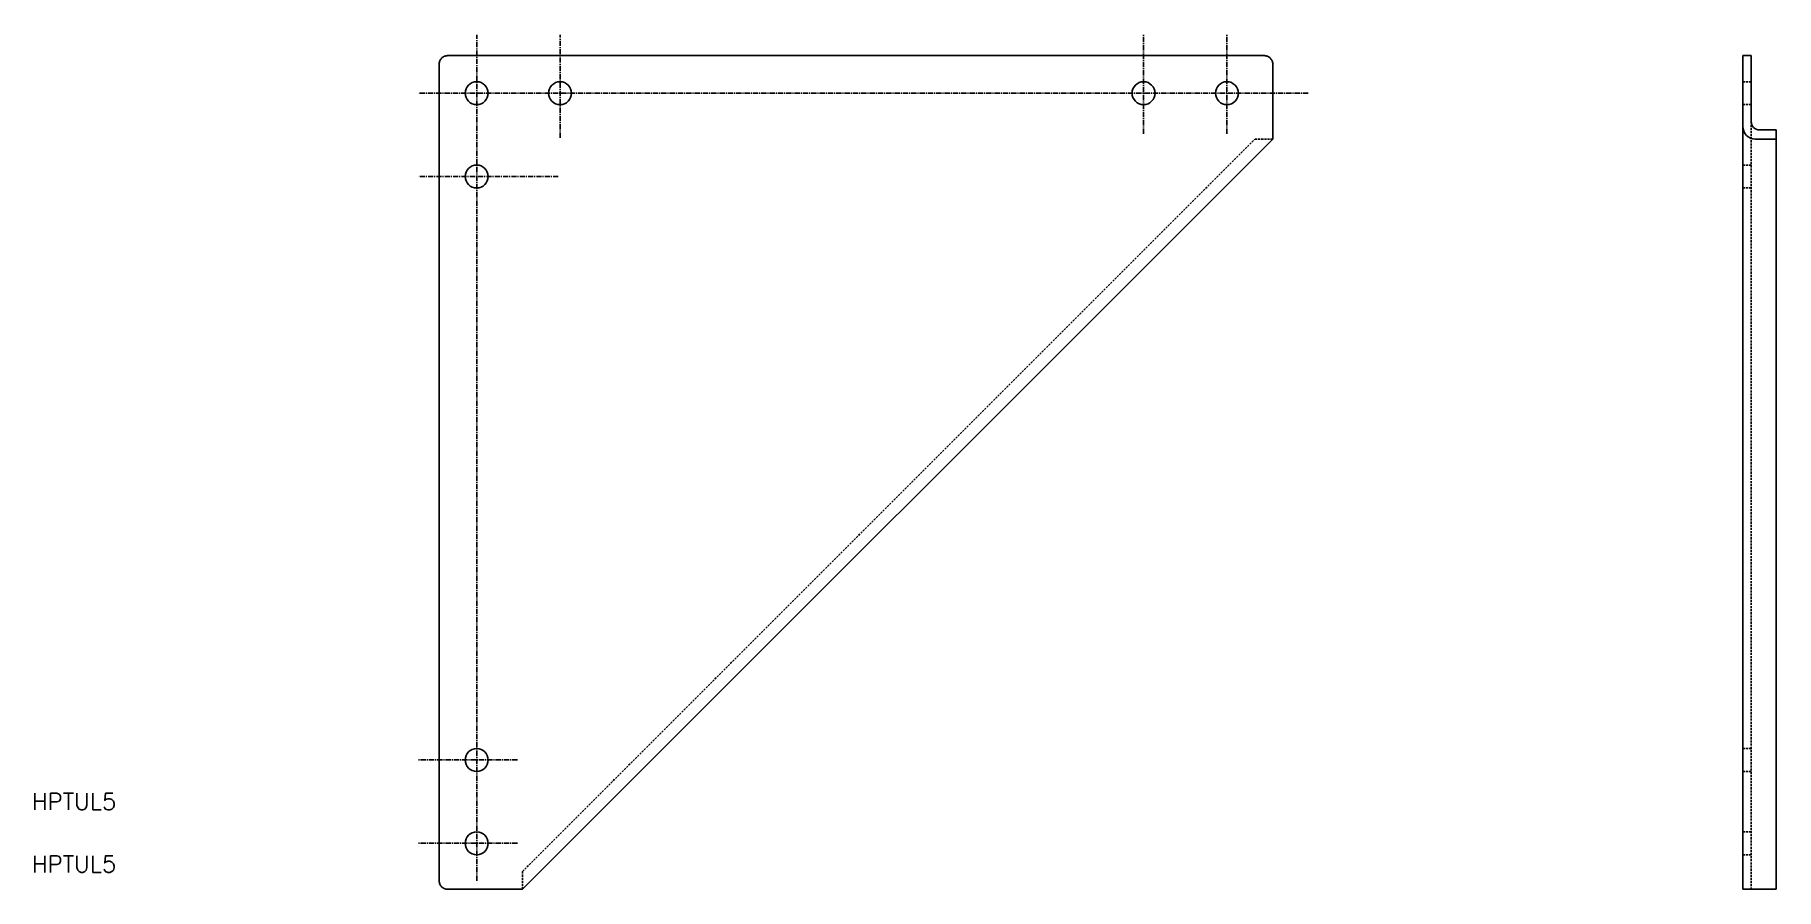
# Model space of a CAD drawing. Extents: x -106 to 312, y -191 to 14.
import ezdxf

# ---------------------------------------------------------------- set-up
doc = ezdxf.new("R2010")
doc.units = 0
for name, pattern in [('CENTER', [2, 1.25, -0.25, 0.25, -0.25]), ('CENTER1', [10, 6.25, -1.25, 1.25, -1.25]), ('DASHED', [0.75, 0.5, -0.25])]:
    doc.linetypes.add(name, pattern=pattern)
doc.layers.get('0').update_dxf_attribs({"linetype": 'CONTINUOUS'})
doc.layers.add('CENTER', color=1, linetype='CENTER')
doc.styles.get("Standard").update_dxf_attribs({"font": 'txt.shx', "bigfont": 'bigfont.shx'})

msp = doc.modelspace()

# ---------------------------------------------------------------- linework, layer by layer
at = {"color": 7, "linetype": 'CONTINUOUS'}
for p, q in [((189, 9), (-7, 9)), ((303.8, 9), (303.8, -191)), ((303.8, 9), (305.8, 9)), ((305.8, 9), (305.8, -6.81)), ((-9, -189), (-9, 7)), ((191, 7), (191, -11)), ((11, -191), (191, -11)), ((306.76, -11), (311.75, -11)), ((307.8, -8.81), (311.8, -8.81)), ((311.8, -8.81), (311.8, -191)), ((-7, -191), (11, -191)), ((311.8, -191), (303.8, -191))]:
    msp.add_line(p, q, dxfattribs=at)
at = {"color": 3, "linetype": 'DASHED'}
for p, q in [((305.8, 2.75), (303.8, 2.75)), ((305.8, -2.75), (303.8, -2.75)), ((305.8, -6.81), (305.8, -191)), ((11, -186.74), (186.74, -11)), ((191, -11), (186.74, -11)), ((303.8, -17.25), (305.8, -17.25)), ((303.8, -22.75), (305.8, -22.75)), ((305.8, -157.25), (303.8, -157.25)), ((305.8, -162.75), (303.8, -162.75)), ((305.8, -177.25), (303.8, -177.25)), ((305.8, -182.75), (303.8, -182.75)), ((11, -191), (11, -186.74))]:
    msp.add_line(p, q, dxfattribs=at)
at = {"color": 7, "linetype": 'CONTINUOUS'}
for centre in [(0, 0), (20, 0), (160, 0), (180, 0), (0, -20), (0, -160), (0, -180)]:
    msp.add_circle(centre, 2.75, dxfattribs=at)
at = {"color": 7, "linetype": 'CENTER1'}
for centre, start, end in [((-7, 7), 90, 180), ((189, 7), 0, 90), ((-7, -189), 180, 270)]:
    msp.add_arc(centre, 2, start, end, dxfattribs=at)
at = {"color": 7, "linetype": 'CONTINUOUS'}
for centre, radius, start, end in [((306.76, -8.03), 2.97, 179.39, 269.8941), ((307.8, -6.81), 2, 180, 270)]:
    msp.add_arc(centre, radius, start, end, dxfattribs=at)
at = {"layer": 'CENTER', "color": 1, "linetype": 'CENTER'}
for p, q in [((0, -189), (0, 14)), ((20, -10.68), (20, 14)), ((160, -9.74), (160, 14)), ((180, -9.74), (180, 14)), ((199.51, 0), (-14, 0)), ((19.56, -20), (-14, -20)), ((9.76, -160), (-14, -160)), ((9.76, -180), (-14, -180))]:
    msp.add_line(p, q, dxfattribs=at)

# ---------------------------------------------------------------- texts
at = {"color": 7, "linetype": 'CONTINUOUS'}
for p in [(-106.72, -171.98), (-106.72, -186.98)]:
    msp.add_text('HPTUL5', height=4, dxfattribs=at).set_placement(p)

doc.saveas('drawing.dxf')
